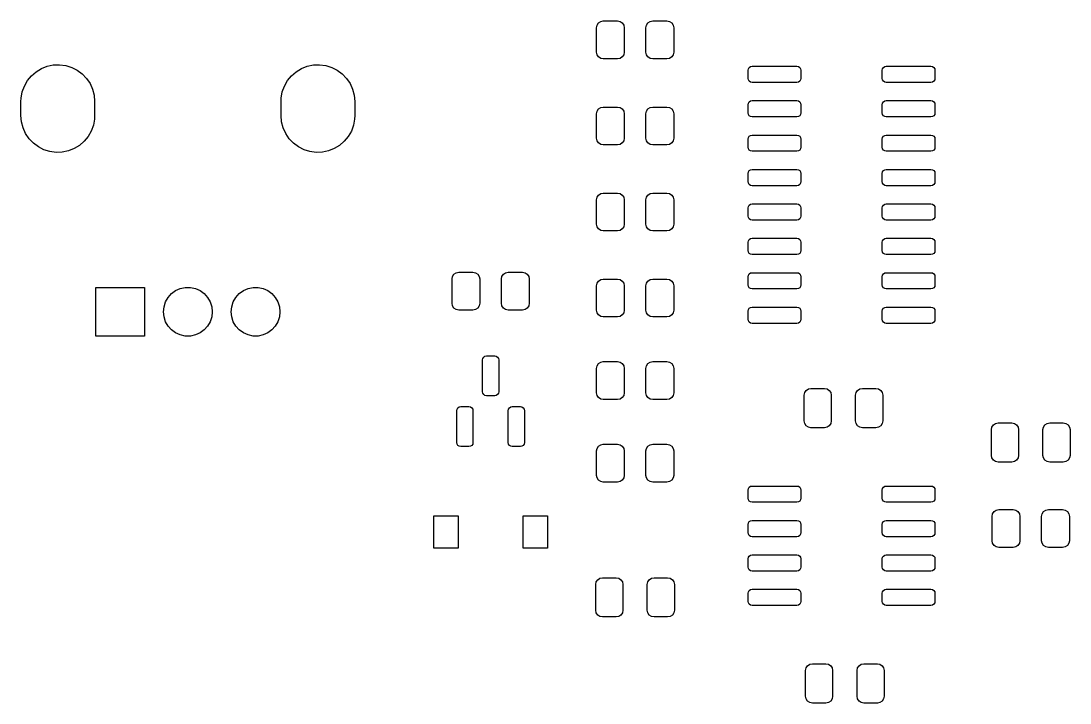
# Model space of a CAD drawing. Extents: x 65 to 231, y -146 to -43.
# Drawn here: x 109.29 to 148.01, y -71.08 to -45.91 of the extents above; entities that cross this region are included whole.
import ezdxf

# ---------------------------------------------------------------- set-up
doc = ezdxf.new("R2010")
doc.units = 0
doc.layers.add('BLACK', color=7, linetype='CONTINUOUS')

msp = doc.modelspace()

# ---------------------------------------------------------------- linework, layer by layer
at = {"layer": 'BLACK', "linetype": 'CONTINUOUS'}
for p, q in [((130.532, -46.159), (130.551, -46.0633)), ((130.551, -46.0633), (130.605, -45.9822)), ((130.605, -45.9822), (130.686, -45.928)), ((130.686, -45.928), (130.782, -45.909)), ((130.782, -45.909), (131.307, -45.909)), ((131.307, -45.909), (131.403, -45.928)), ((131.403, -45.928), (131.484, -45.9822)), ((131.484, -45.9822), (131.538, -46.0633)), ((131.538, -46.0633), (131.557, -46.159)), ((132.357, -46.159), (132.376, -46.0633)), ((132.376, -46.0633), (132.43, -45.9822)), ((132.43, -45.9822), (132.511, -45.928)), ((132.511, -45.928), (132.607, -45.909)), ((132.607, -45.909), (133.132, -45.909)), ((133.132, -45.909), (133.228, -45.928)), ((133.228, -45.928), (133.309, -45.9822)), ((133.309, -45.9822), (133.363, -46.0633)), ((133.363, -46.0633), (133.382, -46.159)), ((130.532, -47.059), (130.532, -46.159)), ((131.557, -46.159), (131.557, -47.059)), ((132.357, -47.059), (132.357, -46.159)), ((133.382, -46.159), (133.382, -47.059)), ((130.551, -47.1547), (130.532, -47.059)), ((130.605, -47.2358), (130.551, -47.1547)), ((130.686, -47.29), (130.605, -47.2358)), ((131.484, -47.2358), (131.403, -47.29)), ((131.538, -47.1547), (131.484, -47.2358)), ((131.557, -47.059), (131.538, -47.1547)), ((132.376, -47.1547), (132.357, -47.059)), ((132.43, -47.2358), (132.376, -47.1547)), ((132.511, -47.29), (132.43, -47.2358)), ((133.309, -47.2358), (133.228, -47.29)), ((133.363, -47.1547), (133.309, -47.2358)), ((133.382, -47.059), (133.363, -47.1547)), ((110.042, -47.6638), (110.256, -47.5794)), ((110.256, -47.5794), (110.481, -47.5321)), ((110.481, -47.5321), (110.711, -47.5235)), ((110.711, -47.5235), (110.939, -47.5537)), ((110.939, -47.5537), (111.159, -47.6219)), ((111.159, -47.6219), (111.364, -47.7261)), ((119.642, -47.6638), (119.856, -47.5794)), ((119.856, -47.5794), (120.081, -47.5321)), ((120.081, -47.5321), (120.311, -47.5235)), ((120.311, -47.5235), (120.539, -47.5537)), ((120.539, -47.5537), (120.759, -47.6219)), ((120.759, -47.6219), (120.964, -47.7261)), ((130.782, -47.309), (130.686, -47.29)), ((131.307, -47.309), (130.782, -47.309)), ((131.403, -47.29), (131.307, -47.309)), ((132.607, -47.309), (132.511, -47.29)), ((133.132, -47.309), (132.607, -47.309)), ((133.228, -47.29), (133.132, -47.309)), ((136.138, -47.6716), (136.171, -47.6229)), ((136.171, -47.6229), (136.22, -47.5904)), ((136.22, -47.5904), (136.277, -47.579)), ((136.277, -47.579), (137.927, -47.579)), ((137.927, -47.579), (137.984, -47.5904)), ((137.984, -47.5904), (138.033, -47.6229)), ((138.033, -47.6229), (138.066, -47.6716)), ((141.088, -47.6716), (141.121, -47.6229)), ((141.121, -47.6229), (141.17, -47.5904)), ((141.17, -47.5904), (141.227, -47.579)), ((141.227, -47.579), (142.877, -47.579)), ((142.877, -47.579), (142.934, -47.5904)), ((142.934, -47.5904), (142.983, -47.6229)), ((142.983, -47.6229), (143.016, -47.6716)), ((109.526, -48.1117), (109.672, -47.9339)), ((109.672, -47.9339), (109.846, -47.7831)), ((109.846, -47.7831), (110.042, -47.6638)), ((111.364, -47.7261), (111.548, -47.8634)), ((111.548, -47.8634), (111.707, -48.0298)), ((119.126, -48.1117), (119.272, -47.9339)), ((119.272, -47.9339), (119.446, -47.7831)), ((119.446, -47.7831), (119.642, -47.6638)), ((120.964, -47.7261), (121.148, -47.8634)), ((121.148, -47.8634), (121.307, -48.0298)), ((136.127, -47.729), (136.138, -47.6716)), ((136.127, -48.029), (136.127, -47.729)), ((138.066, -47.6716), (138.077, -47.729)), ((138.077, -47.729), (138.077, -48.029)), ((141.077, -47.729), (141.088, -47.6716)), ((141.077, -48.029), (141.077, -47.729)), ((143.016, -47.6716), (143.027, -47.729)), ((143.027, -47.729), (143.027, -48.029)), ((109.334, -48.5277), (109.412, -48.3115)), ((109.412, -48.3115), (109.526, -48.1117)), ((111.707, -48.0298), (111.835, -48.2206)), ((111.835, -48.2206), (111.93, -48.4303)), ((118.934, -48.5277), (119.012, -48.3115)), ((119.012, -48.3115), (119.126, -48.1117)), ((121.307, -48.0298), (121.435, -48.2206)), ((121.435, -48.2206), (121.53, -48.4303)), ((136.138, -48.0864), (136.127, -48.029)), ((136.171, -48.1351), (136.138, -48.0864)), ((136.22, -48.1676), (136.171, -48.1351)), ((136.277, -48.179), (136.22, -48.1676)), ((137.927, -48.179), (136.277, -48.179)), ((137.984, -48.1676), (137.927, -48.179)), ((138.033, -48.1351), (137.984, -48.1676)), ((138.066, -48.0864), (138.033, -48.1351)), ((138.077, -48.029), (138.066, -48.0864)), ((141.088, -48.0864), (141.077, -48.029)), ((141.121, -48.1351), (141.088, -48.0864)), ((141.17, -48.1676), (141.121, -48.1351)), ((141.227, -48.179), (141.17, -48.1676)), ((142.877, -48.179), (141.227, -48.179)), ((142.934, -48.1676), (142.877, -48.179)), ((142.983, -48.1351), (142.934, -48.1676)), ((143.016, -48.0864), (142.983, -48.1351)), ((143.027, -48.029), (143.016, -48.0864)), ((109.287, -48.882), (109.293, -48.754)), ((109.293, -48.754), (109.334, -48.5277)), ((111.93, -48.4303), (111.988, -48.6529)), ((111.988, -48.6529), (112.007, -48.882)), ((118.887, -48.882), (118.893, -48.754)), ((118.893, -48.754), (118.934, -48.5277)), ((121.53, -48.4303), (121.588, -48.6529)), ((121.588, -48.6529), (121.607, -48.882)), ((109.287, -49.402), (109.287, -48.882)), ((112.007, -48.882), (112.007, -49.402)), ((118.887, -49.402), (118.887, -48.882)), ((121.607, -48.882), (121.607, -49.402)), ((130.551, -49.2383), (130.605, -49.1572)), ((130.605, -49.1572), (130.686, -49.103)), ((130.686, -49.103), (130.782, -49.084)), ((130.782, -49.084), (131.307, -49.084)), ((131.307, -49.084), (131.403, -49.103)), ((131.403, -49.103), (131.484, -49.1572)), ((131.484, -49.1572), (131.538, -49.2383)), ((132.376, -49.2383), (132.43, -49.1572)), ((132.43, -49.1572), (132.511, -49.103)), ((132.511, -49.103), (132.607, -49.084)), ((132.607, -49.084), (133.132, -49.084)), ((133.132, -49.084), (133.228, -49.103)), ((133.228, -49.103), (133.309, -49.1572)), ((133.309, -49.1572), (133.363, -49.2383)), ((136.127, -48.999), (136.138, -48.9416)), ((136.127, -49.299), (136.127, -48.999)), ((136.138, -48.9416), (136.171, -48.8929)), ((136.171, -48.8929), (136.22, -48.8604)), ((136.22, -48.8604), (136.277, -48.849)), ((136.277, -48.849), (137.927, -48.849)), ((137.927, -48.849), (137.984, -48.8604)), ((137.984, -48.8604), (138.033, -48.8929)), ((138.033, -48.8929), (138.066, -48.9416)), ((138.066, -48.9416), (138.077, -48.999)), ((138.077, -48.999), (138.077, -49.299)), ((141.077, -48.999), (141.088, -48.9416)), ((141.077, -49.299), (141.077, -48.999)), ((141.088, -48.9416), (141.121, -48.8929)), ((141.121, -48.8929), (141.17, -48.8604)), ((141.17, -48.8604), (141.227, -48.849)), ((141.227, -48.849), (142.877, -48.849)), ((142.877, -48.849), (142.934, -48.8604)), ((142.934, -48.8604), (142.983, -48.8929)), ((142.983, -48.8929), (143.016, -48.9416)), ((143.016, -48.9416), (143.027, -48.999)), ((143.027, -48.999), (143.027, -49.299)), ((109.306, -49.6311), (109.287, -49.402)), ((112.001, -49.53), (111.96, -49.7563)), ((112.007, -49.402), (112.001, -49.53)), ((118.906, -49.6311), (118.887, -49.402)), ((121.601, -49.53), (121.56, -49.7563)), ((121.607, -49.402), (121.601, -49.53)), ((130.532, -49.334), (130.551, -49.2383)), ((130.532, -50.234), (130.532, -49.334)), ((131.538, -49.2383), (131.557, -49.334)), ((131.557, -49.334), (131.557, -50.234)), ((132.357, -49.334), (132.376, -49.2383)), ((132.357, -50.234), (132.357, -49.334)), ((133.363, -49.2383), (133.382, -49.334)), ((133.382, -49.334), (133.382, -50.234)), ((136.138, -49.3564), (136.127, -49.299)), ((136.171, -49.4051), (136.138, -49.3564)), ((136.22, -49.4376), (136.171, -49.4051)), ((136.277, -49.449), (136.22, -49.4376)), ((137.927, -49.449), (136.277, -49.449)), ((137.984, -49.4376), (137.927, -49.449)), ((138.033, -49.4051), (137.984, -49.4376)), ((138.066, -49.3564), (138.033, -49.4051)), ((138.077, -49.299), (138.066, -49.3564)), ((141.088, -49.3564), (141.077, -49.299)), ((141.121, -49.4051), (141.088, -49.3564)), ((141.17, -49.4376), (141.121, -49.4051)), ((141.227, -49.449), (141.17, -49.4376)), ((142.877, -49.449), (141.227, -49.449)), ((142.934, -49.4376), (142.877, -49.449)), ((142.983, -49.4051), (142.934, -49.4376)), ((143.016, -49.3564), (142.983, -49.4051)), ((143.027, -49.299), (143.016, -49.3564)), ((109.364, -49.8537), (109.306, -49.6311)), ((109.459, -50.0634), (109.364, -49.8537)), ((111.96, -49.7563), (111.882, -49.9725)), ((118.964, -49.8537), (118.906, -49.6311)), ((119.059, -50.0634), (118.964, -49.8537)), ((121.56, -49.7563), (121.482, -49.9725)), ((109.587, -50.2542), (109.459, -50.0634)), ((109.746, -50.4206), (109.587, -50.2542)), ((111.768, -50.1723), (111.622, -50.3501)), ((111.882, -49.9725), (111.768, -50.1723)), ((119.187, -50.2542), (119.059, -50.0634)), ((119.346, -50.4206), (119.187, -50.2542)), ((121.368, -50.1723), (121.222, -50.3501)), ((121.482, -49.9725), (121.368, -50.1723)), ((130.551, -50.3297), (130.532, -50.234)), ((130.605, -50.4108), (130.551, -50.3297)), ((131.538, -50.3297), (131.484, -50.4108)), ((131.557, -50.234), (131.538, -50.3297)), ((132.376, -50.3297), (132.357, -50.234)), ((132.43, -50.4108), (132.376, -50.3297)), ((133.363, -50.3297), (133.309, -50.4108)), ((133.382, -50.234), (133.363, -50.3297)), ((136.127, -50.269), (136.138, -50.2116)), ((136.127, -50.569), (136.127, -50.269)), ((136.138, -50.2116), (136.171, -50.1629)), ((136.171, -50.1629), (136.22, -50.1304)), ((136.22, -50.1304), (136.277, -50.119)), ((136.277, -50.119), (137.927, -50.119)), ((137.927, -50.119), (137.984, -50.1304)), ((137.984, -50.1304), (138.033, -50.1629)), ((138.033, -50.1629), (138.066, -50.2116)), ((138.066, -50.2116), (138.077, -50.269)), ((138.077, -50.269), (138.077, -50.569)), ((141.077, -50.269), (141.088, -50.2116)), ((141.077, -50.569), (141.077, -50.269)), ((141.088, -50.2116), (141.121, -50.1629)), ((141.121, -50.1629), (141.17, -50.1304)), ((141.17, -50.1304), (141.227, -50.119)), ((141.227, -50.119), (142.877, -50.119)), ((142.877, -50.119), (142.934, -50.1304)), ((142.934, -50.1304), (142.983, -50.1629)), ((142.983, -50.1629), (143.016, -50.2116)), ((143.016, -50.2116), (143.027, -50.269)), ((143.027, -50.269), (143.027, -50.569)), ((109.93, -50.5579), (109.746, -50.4206)), ((110.135, -50.6621), (109.93, -50.5579)), ((110.355, -50.7303), (110.135, -50.6621)), ((111.038, -50.7046), (110.813, -50.7519)), ((111.252, -50.6202), (111.038, -50.7046)), ((111.448, -50.5009), (111.252, -50.6202)), ((111.622, -50.3501), (111.448, -50.5009)), ((119.53, -50.5579), (119.346, -50.4206)), ((119.735, -50.6621), (119.53, -50.5579)), ((119.955, -50.7303), (119.735, -50.6621)), ((120.638, -50.7046), (120.413, -50.7519)), ((120.852, -50.6202), (120.638, -50.7046)), ((121.048, -50.5009), (120.852, -50.6202)), ((121.222, -50.3501), (121.048, -50.5009)), ((130.686, -50.465), (130.605, -50.4108)), ((130.782, -50.484), (130.686, -50.465)), ((131.307, -50.484), (130.782, -50.484)), ((131.403, -50.465), (131.307, -50.484)), ((131.484, -50.4108), (131.403, -50.465)), ((132.511, -50.465), (132.43, -50.4108)), ((132.607, -50.484), (132.511, -50.465)), ((133.132, -50.484), (132.607, -50.484)), ((133.228, -50.465), (133.132, -50.484)), ((133.309, -50.4108), (133.228, -50.465)), ((136.138, -50.6264), (136.127, -50.569)), ((136.171, -50.6751), (136.138, -50.6264)), ((136.22, -50.7076), (136.171, -50.6751)), ((136.277, -50.719), (136.22, -50.7076)), ((137.927, -50.719), (136.277, -50.719)), ((137.984, -50.7076), (137.927, -50.719)), ((138.033, -50.6751), (137.984, -50.7076)), ((138.066, -50.6264), (138.033, -50.6751)), ((138.077, -50.569), (138.066, -50.6264)), ((141.088, -50.6264), (141.077, -50.569)), ((141.121, -50.6751), (141.088, -50.6264)), ((141.17, -50.7076), (141.121, -50.6751)), ((141.227, -50.719), (141.17, -50.7076)), ((142.877, -50.719), (141.227, -50.719)), ((142.934, -50.7076), (142.877, -50.719)), ((142.983, -50.6751), (142.934, -50.7076)), ((143.016, -50.6264), (142.983, -50.6751)), ((143.027, -50.569), (143.016, -50.6264)), ((110.583, -50.7605), (110.355, -50.7303)), ((110.813, -50.7519), (110.583, -50.7605)), ((120.183, -50.7605), (119.955, -50.7303)), ((120.413, -50.7519), (120.183, -50.7605)), ((136.127, -51.539), (136.138, -51.4816)), ((136.138, -51.4816), (136.171, -51.4329)), ((136.171, -51.4329), (136.22, -51.4004)), ((136.22, -51.4004), (136.277, -51.389)), ((136.277, -51.389), (137.927, -51.389)), ((137.927, -51.389), (137.984, -51.4004)), ((137.984, -51.4004), (138.033, -51.4329)), ((138.033, -51.4329), (138.066, -51.4816)), ((138.066, -51.4816), (138.077, -51.539)), ((141.077, -51.539), (141.088, -51.4816)), ((141.088, -51.4816), (141.121, -51.4329)), ((141.121, -51.4329), (141.17, -51.4004)), ((141.17, -51.4004), (141.227, -51.389)), ((141.227, -51.389), (142.877, -51.389)), ((142.877, -51.389), (142.934, -51.4004)), ((142.934, -51.4004), (142.983, -51.4329)), ((142.983, -51.4329), (143.016, -51.4816)), ((143.016, -51.4816), (143.027, -51.539)), ((136.127, -51.839), (136.127, -51.539)), ((136.138, -51.8964), (136.127, -51.839)), ((138.077, -51.839), (138.066, -51.8964)), ((138.077, -51.539), (138.077, -51.839)), ((141.077, -51.839), (141.077, -51.539)), ((141.088, -51.8964), (141.077, -51.839)), ((143.027, -51.839), (143.016, -51.8964)), ((143.027, -51.539), (143.027, -51.839)), ((130.605, -52.3322), (130.686, -52.278)), ((130.686, -52.278), (130.782, -52.259)), ((130.782, -52.259), (131.307, -52.259)), ((131.307, -52.259), (131.403, -52.278)), ((131.403, -52.278), (131.484, -52.3322)), ((132.43, -52.3322), (132.511, -52.278)), ((132.511, -52.278), (132.607, -52.259)), ((132.607, -52.259), (133.132, -52.259)), ((133.132, -52.259), (133.228, -52.278)), ((133.228, -52.278), (133.309, -52.3322)), ((136.171, -51.9451), (136.138, -51.8964)), ((136.22, -51.9776), (136.171, -51.9451)), ((136.277, -51.989), (136.22, -51.9776)), ((137.927, -51.989), (136.277, -51.989)), ((137.984, -51.9776), (137.927, -51.989)), ((138.033, -51.9451), (137.984, -51.9776)), ((138.066, -51.8964), (138.033, -51.9451)), ((141.121, -51.9451), (141.088, -51.8964)), ((141.17, -51.9776), (141.121, -51.9451)), ((141.227, -51.989), (141.17, -51.9776)), ((142.877, -51.989), (141.227, -51.989)), ((142.934, -51.9776), (142.877, -51.989)), ((142.983, -51.9451), (142.934, -51.9776)), ((143.016, -51.8964), (142.983, -51.9451)), ((130.532, -52.509), (130.551, -52.4133)), ((130.532, -53.409), (130.532, -52.509)), ((130.551, -52.4133), (130.605, -52.3322)), ((131.484, -52.3322), (131.538, -52.4133)), ((131.538, -52.4133), (131.557, -52.509)), ((131.557, -52.509), (131.557, -53.409)), ((132.357, -52.509), (132.376, -52.4133)), ((132.357, -53.409), (132.357, -52.509)), ((132.376, -52.4133), (132.43, -52.3322)), ((133.309, -52.3322), (133.363, -52.4133)), ((133.363, -52.4133), (133.382, -52.509)), ((133.382, -52.509), (133.382, -53.409)), ((136.22, -52.6704), (136.277, -52.659)), ((136.277, -52.659), (137.927, -52.659)), ((137.927, -52.659), (137.984, -52.6704)), ((141.17, -52.6704), (141.227, -52.659)), ((141.227, -52.659), (142.877, -52.659)), ((142.877, -52.659), (142.934, -52.6704)), ((136.127, -52.809), (136.138, -52.7516)), ((136.127, -53.109), (136.127, -52.809)), ((136.138, -52.7516), (136.171, -52.7029)), ((136.171, -52.7029), (136.22, -52.6704)), ((137.984, -52.6704), (138.033, -52.7029)), ((138.033, -52.7029), (138.066, -52.7516)), ((138.066, -52.7516), (138.077, -52.809)), ((138.077, -52.809), (138.077, -53.109)), ((141.077, -52.809), (141.088, -52.7516)), ((141.077, -53.109), (141.077, -52.809)), ((141.088, -52.7516), (141.121, -52.7029)), ((141.121, -52.7029), (141.17, -52.6704)), ((142.934, -52.6704), (142.983, -52.7029)), ((142.983, -52.7029), (143.016, -52.7516)), ((143.016, -52.7516), (143.027, -52.809)), ((143.027, -52.809), (143.027, -53.109)), ((130.551, -53.5047), (130.532, -53.409)), ((131.557, -53.409), (131.538, -53.5047)), ((132.376, -53.5047), (132.357, -53.409)), ((133.382, -53.409), (133.363, -53.5047)), ((136.138, -53.1664), (136.127, -53.109)), ((136.171, -53.2151), (136.138, -53.1664)), ((136.22, -53.2476), (136.171, -53.2151)), ((136.277, -53.259), (136.22, -53.2476)), ((137.927, -53.259), (136.277, -53.259)), ((137.984, -53.2476), (137.927, -53.259)), ((138.033, -53.2151), (137.984, -53.2476)), ((138.066, -53.1664), (138.033, -53.2151)), ((138.077, -53.109), (138.066, -53.1664)), ((141.088, -53.1664), (141.077, -53.109)), ((141.121, -53.2151), (141.088, -53.1664)), ((141.17, -53.2476), (141.121, -53.2151)), ((141.227, -53.259), (141.17, -53.2476)), ((142.877, -53.259), (141.227, -53.259)), ((142.934, -53.2476), (142.877, -53.259)), ((142.983, -53.2151), (142.934, -53.2476)), ((143.016, -53.1664), (142.983, -53.2151)), ((143.027, -53.109), (143.016, -53.1664)), ((130.605, -53.5858), (130.551, -53.5047)), ((130.686, -53.64), (130.605, -53.5858)), ((130.782, -53.659), (130.686, -53.64)), ((131.307, -53.659), (130.782, -53.659)), ((131.403, -53.64), (131.307, -53.659)), ((131.484, -53.5858), (131.403, -53.64)), ((131.538, -53.5047), (131.484, -53.5858)), ((132.43, -53.5858), (132.376, -53.5047)), ((132.511, -53.64), (132.43, -53.5858)), ((132.607, -53.659), (132.511, -53.64)), ((133.132, -53.659), (132.607, -53.659)), ((133.228, -53.64), (133.132, -53.659)), ((133.309, -53.5858), (133.228, -53.64)), ((133.363, -53.5047), (133.309, -53.5858)), ((136.127, -54.079), (136.138, -54.0216)), ((136.127, -54.379), (136.127, -54.079)), ((136.138, -54.0216), (136.171, -53.9729)), ((136.171, -53.9729), (136.22, -53.9404)), ((136.22, -53.9404), (136.277, -53.929)), ((136.277, -53.929), (137.927, -53.929)), ((137.927, -53.929), (137.984, -53.9404)), ((137.984, -53.9404), (138.033, -53.9729)), ((138.033, -53.9729), (138.066, -54.0216)), ((138.066, -54.0216), (138.077, -54.079)), ((138.077, -54.079), (138.077, -54.379)), ((141.077, -54.079), (141.088, -54.0216)), ((141.077, -54.379), (141.077, -54.079)), ((141.088, -54.0216), (141.121, -53.9729)), ((141.121, -53.9729), (141.17, -53.9404)), ((141.17, -53.9404), (141.227, -53.929)), ((141.227, -53.929), (142.877, -53.929)), ((142.877, -53.929), (142.934, -53.9404)), ((142.934, -53.9404), (142.983, -53.9729)), ((142.983, -53.9729), (143.016, -54.0216)), ((143.016, -54.0216), (143.027, -54.079)), ((143.027, -54.079), (143.027, -54.379)), ((136.138, -54.4364), (136.127, -54.379)), ((136.171, -54.4851), (136.138, -54.4364)), ((136.22, -54.5176), (136.171, -54.4851)), ((136.277, -54.529), (136.22, -54.5176)), ((137.927, -54.529), (136.277, -54.529)), ((137.984, -54.5176), (137.927, -54.529)), ((138.033, -54.4851), (137.984, -54.5176)), ((138.066, -54.4364), (138.033, -54.4851)), ((138.077, -54.379), (138.066, -54.4364)), ((141.088, -54.4364), (141.077, -54.379)), ((141.121, -54.4851), (141.088, -54.4364)), ((141.17, -54.5176), (141.121, -54.4851)), ((141.227, -54.529), (141.17, -54.5176)), ((142.877, -54.529), (141.227, -54.529)), ((142.934, -54.5176), (142.877, -54.529)), ((142.983, -54.4851), (142.934, -54.5176)), ((143.016, -54.4364), (142.983, -54.4851)), ((143.027, -54.379), (143.016, -54.4364)), ((125.198, -55.43), (125.217, -55.3343)), ((125.217, -55.3343), (125.271, -55.2532)), ((125.271, -55.2532), (125.352, -55.199)), ((125.352, -55.199), (125.448, -55.18)), ((125.448, -55.18), (125.973, -55.18)), ((125.973, -55.18), (126.069, -55.199)), ((126.069, -55.199), (126.15, -55.2532)), ((126.15, -55.2532), (126.204, -55.3343)), ((126.204, -55.3343), (126.223, -55.43)), ((127.023, -55.43), (127.042, -55.3343)), ((127.042, -55.3343), (127.096, -55.2532)), ((127.096, -55.2532), (127.177, -55.199)), ((127.177, -55.199), (127.273, -55.18)), ((127.273, -55.18), (127.798, -55.18)), ((127.798, -55.18), (127.894, -55.199)), ((127.894, -55.199), (127.975, -55.2532)), ((127.975, -55.2532), (128.029, -55.3343)), ((128.029, -55.3343), (128.048, -55.43)), ((136.127, -55.349), (136.138, -55.2916)), ((136.127, -55.649), (136.127, -55.349)), ((136.138, -55.2916), (136.171, -55.2429)), ((136.171, -55.2429), (136.22, -55.2104)), ((136.22, -55.2104), (136.277, -55.199)), ((136.277, -55.199), (137.927, -55.199)), ((137.927, -55.199), (137.984, -55.2104)), ((137.984, -55.2104), (138.033, -55.2429)), ((138.033, -55.2429), (138.066, -55.2916)), ((138.066, -55.2916), (138.077, -55.349)), ((138.077, -55.349), (138.077, -55.649)), ((141.077, -55.349), (141.088, -55.2916)), ((141.077, -55.649), (141.077, -55.349)), ((141.088, -55.2916), (141.121, -55.2429)), ((141.121, -55.2429), (141.17, -55.2104)), ((141.17, -55.2104), (141.227, -55.199)), ((141.227, -55.199), (142.877, -55.199)), ((142.877, -55.199), (142.934, -55.2104)), ((142.934, -55.2104), (142.983, -55.2429)), ((142.983, -55.2429), (143.016, -55.2916)), ((143.016, -55.2916), (143.027, -55.349)), ((143.027, -55.349), (143.027, -55.649)), ((112.047, -57.542), (112.047, -55.742)), ((112.047, -55.742), (113.847, -55.742)), ((113.847, -55.742), (113.847, -57.542)), ((115.169, -55.786), (115.353, -55.7469)), ((115.353, -55.7469), (115.541, -55.7469)), ((115.541, -55.7469), (115.725, -55.786)), ((117.669, -55.786), (117.853, -55.7469)), ((117.853, -55.7469), (118.041, -55.7469)), ((118.041, -55.7469), (118.225, -55.786)), ((125.198, -56.33), (125.198, -55.43)), ((126.223, -55.43), (126.223, -56.33)), ((127.023, -56.33), (127.023, -55.43)), ((128.048, -55.43), (128.048, -56.33)), ((130.532, -55.684), (130.551, -55.5883)), ((130.532, -56.584), (130.532, -55.684)), ((130.551, -55.5883), (130.605, -55.5072)), ((130.605, -55.5072), (130.686, -55.453)), ((130.686, -55.453), (130.782, -55.434)), ((130.782, -55.434), (131.307, -55.434)), ((131.307, -55.434), (131.403, -55.453)), ((131.403, -55.453), (131.484, -55.5072)), ((131.484, -55.5072), (131.538, -55.5883)), ((131.538, -55.5883), (131.557, -55.684)), ((131.557, -55.684), (131.557, -56.584)), ((132.357, -55.684), (132.376, -55.5883)), ((132.357, -56.584), (132.357, -55.684)), ((132.376, -55.5883), (132.43, -55.5072)), ((132.43, -55.5072), (132.511, -55.453)), ((132.511, -55.453), (132.607, -55.434)), ((132.607, -55.434), (133.132, -55.434)), ((133.132, -55.434), (133.228, -55.453)), ((133.228, -55.453), (133.309, -55.5072)), ((133.309, -55.5072), (133.363, -55.5883)), ((133.363, -55.5883), (133.382, -55.684)), ((133.382, -55.684), (133.382, -56.584)), ((136.138, -55.7064), (136.127, -55.649)), ((136.171, -55.7551), (136.138, -55.7064)), ((136.22, -55.7876), (136.171, -55.7551)), ((138.033, -55.7551), (137.984, -55.7876)), ((138.066, -55.7064), (138.033, -55.7551)), ((138.077, -55.649), (138.066, -55.7064)), ((141.088, -55.7064), (141.077, -55.649)), ((141.121, -55.7551), (141.088, -55.7064)), ((141.17, -55.7876), (141.121, -55.7551)), ((142.983, -55.7551), (142.934, -55.7876)), ((143.016, -55.7064), (142.983, -55.7551)), ((143.027, -55.649), (143.016, -55.7064)), ((114.625, -56.2759), (114.719, -56.113)), ((114.719, -56.113), (114.845, -55.9732)), ((114.845, -55.9732), (114.997, -55.8626)), ((114.997, -55.8626), (115.169, -55.786)), ((115.725, -55.786), (115.897, -55.8626)), ((115.897, -55.8626), (116.049, -55.9732)), ((116.049, -55.9732), (116.175, -56.113)), ((116.175, -56.113), (116.269, -56.2759)), ((117.125, -56.2759), (117.219, -56.113)), ((117.219, -56.113), (117.345, -55.9732)), ((117.345, -55.9732), (117.497, -55.8626)), ((117.497, -55.8626), (117.669, -55.786)), ((118.225, -55.786), (118.397, -55.8626)), ((118.397, -55.8626), (118.549, -55.9732)), ((118.549, -55.9732), (118.675, -56.113)), ((118.675, -56.113), (118.769, -56.2759)), ((136.277, -55.799), (136.22, -55.7876)), ((137.927, -55.799), (136.277, -55.799)), ((137.984, -55.7876), (137.927, -55.799)), ((141.227, -55.799), (141.17, -55.7876)), ((142.877, -55.799), (141.227, -55.799)), ((142.934, -55.7876), (142.877, -55.799)), ((114.547, -56.642), (114.567, -56.4549)), ((114.567, -56.4549), (114.625, -56.2759)), ((116.269, -56.2759), (116.327, -56.4549)), ((116.327, -56.4549), (116.347, -56.642)), ((117.047, -56.642), (117.067, -56.4549)), ((117.067, -56.4549), (117.125, -56.2759)), ((118.769, -56.2759), (118.827, -56.4549)), ((118.827, -56.4549), (118.847, -56.642)), ((125.217, -56.4257), (125.198, -56.33)), ((125.271, -56.5068), (125.217, -56.4257)), ((125.352, -56.561), (125.271, -56.5068)), ((126.15, -56.5068), (126.069, -56.561)), ((126.204, -56.4257), (126.15, -56.5068)), ((126.223, -56.33), (126.204, -56.4257)), ((127.042, -56.4257), (127.023, -56.33)), ((127.096, -56.5068), (127.042, -56.4257)), ((127.177, -56.561), (127.096, -56.5068)), ((127.975, -56.5068), (127.894, -56.561)), ((128.029, -56.4257), (127.975, -56.5068)), ((128.048, -56.33), (128.029, -56.4257)), ((136.138, -56.5616), (136.171, -56.5129)), ((136.171, -56.5129), (136.22, -56.4804)), ((136.22, -56.4804), (136.277, -56.469)), ((136.277, -56.469), (137.927, -56.469)), ((137.927, -56.469), (137.984, -56.4804)), ((137.984, -56.4804), (138.033, -56.5129)), ((138.033, -56.5129), (138.066, -56.5616)), ((141.088, -56.5616), (141.121, -56.5129)), ((141.121, -56.5129), (141.17, -56.4804)), ((141.17, -56.4804), (141.227, -56.469)), ((141.227, -56.469), (142.877, -56.469)), ((142.877, -56.469), (142.934, -56.4804)), ((142.934, -56.4804), (142.983, -56.5129)), ((142.983, -56.5129), (143.016, -56.5616)), ((114.567, -56.8291), (114.547, -56.642)), ((114.625, -57.0081), (114.567, -56.8291)), ((116.327, -56.8291), (116.269, -57.0081)), ((116.347, -56.642), (116.327, -56.8291)), ((117.067, -56.8291), (117.047, -56.642)), ((117.125, -57.0081), (117.067, -56.8291)), ((118.827, -56.8291), (118.769, -57.0081)), ((118.847, -56.642), (118.827, -56.8291)), ((125.448, -56.58), (125.352, -56.561)), ((125.973, -56.58), (125.448, -56.58)), ((126.069, -56.561), (125.973, -56.58)), ((127.273, -56.58), (127.177, -56.561)), ((127.798, -56.58), (127.273, -56.58)), ((127.894, -56.561), (127.798, -56.58)), ((130.551, -56.6797), (130.532, -56.584)), ((130.605, -56.7608), (130.551, -56.6797)), ((130.686, -56.815), (130.605, -56.7608)), ((130.782, -56.834), (130.686, -56.815)), ((131.307, -56.834), (130.782, -56.834)), ((131.403, -56.815), (131.307, -56.834)), ((131.484, -56.7608), (131.403, -56.815)), ((131.538, -56.6797), (131.484, -56.7608)), ((131.557, -56.584), (131.538, -56.6797)), ((132.376, -56.6797), (132.357, -56.584)), ((132.43, -56.7608), (132.376, -56.6797)), ((132.511, -56.815), (132.43, -56.7608)), ((132.607, -56.834), (132.511, -56.815)), ((133.132, -56.834), (132.607, -56.834)), ((133.228, -56.815), (133.132, -56.834)), ((133.309, -56.7608), (133.228, -56.815)), ((133.363, -56.6797), (133.309, -56.7608)), ((133.382, -56.584), (133.363, -56.6797)), ((136.127, -56.619), (136.138, -56.5616)), ((136.127, -56.919), (136.127, -56.619)), ((136.138, -56.9764), (136.127, -56.919)), ((138.066, -56.5616), (138.077, -56.619)), ((138.077, -56.919), (138.066, -56.9764)), ((138.077, -56.619), (138.077, -56.919)), ((141.077, -56.619), (141.088, -56.5616)), ((141.077, -56.919), (141.077, -56.619)), ((141.088, -56.9764), (141.077, -56.919)), ((143.016, -56.5616), (143.027, -56.619)), ((143.027, -56.919), (143.016, -56.9764)), ((143.027, -56.619), (143.027, -56.919)), ((114.719, -57.171), (114.625, -57.0081)), ((114.845, -57.3108), (114.719, -57.171)), ((114.997, -57.4214), (114.845, -57.3108)), ((116.049, -57.3108), (115.897, -57.4214)), ((116.175, -57.171), (116.049, -57.3108)), ((116.269, -57.0081), (116.175, -57.171)), ((117.219, -57.171), (117.125, -57.0081)), ((117.345, -57.3108), (117.219, -57.171)), ((117.497, -57.4214), (117.345, -57.3108)), ((118.549, -57.3108), (118.397, -57.4214)), ((118.675, -57.171), (118.549, -57.3108)), ((118.769, -57.0081), (118.675, -57.171)), ((136.171, -57.0251), (136.138, -56.9764)), ((136.22, -57.0576), (136.171, -57.0251)), ((136.277, -57.069), (136.22, -57.0576)), ((137.927, -57.069), (136.277, -57.069)), ((137.984, -57.0576), (137.927, -57.069)), ((138.033, -57.0251), (137.984, -57.0576)), ((138.066, -56.9764), (138.033, -57.0251)), ((141.121, -57.0251), (141.088, -56.9764)), ((141.17, -57.0576), (141.121, -57.0251)), ((141.227, -57.069), (141.17, -57.0576)), ((142.877, -57.069), (141.227, -57.069)), ((142.934, -57.0576), (142.877, -57.069)), ((142.983, -57.0251), (142.934, -57.0576)), ((143.016, -56.9764), (142.983, -57.0251)), ((113.847, -57.542), (112.047, -57.542)), ((115.169, -57.498), (114.997, -57.4214)), ((115.353, -57.5371), (115.169, -57.498)), ((115.541, -57.5371), (115.353, -57.5371)), ((115.725, -57.498), (115.541, -57.5371)), ((115.897, -57.4214), (115.725, -57.498)), ((117.669, -57.498), (117.497, -57.4214)), ((117.853, -57.5371), (117.669, -57.498)), ((118.041, -57.5371), (117.853, -57.5371)), ((118.225, -57.498), (118.041, -57.5371)), ((118.397, -57.4214), (118.225, -57.498)), ((126.323, -58.419), (126.334, -58.3616)), ((126.323, -59.594), (126.323, -58.419)), ((126.334, -58.3616), (126.367, -58.3129)), ((126.367, -58.3129), (126.416, -58.2804)), ((126.416, -58.2804), (126.473, -58.269)), ((126.473, -58.269), (126.773, -58.269)), ((126.773, -58.269), (126.83, -58.2804)), ((126.83, -58.2804), (126.879, -58.3129)), ((126.879, -58.3129), (126.912, -58.3616)), ((126.912, -58.3616), (126.923, -58.419)), ((126.923, -58.419), (126.923, -59.594)), ((130.532, -58.732), (130.551, -58.6363)), ((130.532, -59.632), (130.532, -58.732)), ((130.551, -58.6363), (130.605, -58.5552)), ((130.605, -58.5552), (130.686, -58.501)), ((130.686, -58.501), (130.782, -58.482)), ((130.782, -58.482), (131.307, -58.482)), ((131.307, -58.482), (131.403, -58.501)), ((131.403, -58.501), (131.484, -58.5552)), ((131.484, -58.5552), (131.538, -58.6363)), ((131.538, -58.6363), (131.557, -58.732)), ((131.557, -58.732), (131.557, -59.632)), ((132.357, -58.732), (132.376, -58.6363)), ((132.357, -59.632), (132.357, -58.732)), ((132.376, -58.6363), (132.43, -58.5552)), ((132.43, -58.5552), (132.511, -58.501)), ((132.511, -58.501), (132.607, -58.482)), ((132.607, -58.482), (133.132, -58.482)), ((133.132, -58.482), (133.228, -58.501)), ((133.228, -58.501), (133.309, -58.5552)), ((133.309, -58.5552), (133.363, -58.6363)), ((133.363, -58.6363), (133.382, -58.732)), ((133.382, -58.732), (133.382, -59.632)), ((126.334, -59.6514), (126.323, -59.594)), ((126.923, -59.594), (126.912, -59.6514)), ((130.551, -59.7277), (130.532, -59.632)), ((131.557, -59.632), (131.538, -59.7277)), ((132.376, -59.7277), (132.357, -59.632)), ((133.382, -59.632), (133.363, -59.7277)), ((138.199, -59.723), (138.218, -59.6273)), ((138.218, -59.6273), (138.272, -59.5462)), ((138.272, -59.5462), (138.354, -59.492)), ((138.354, -59.492), (138.449, -59.473)), ((138.449, -59.473), (138.949, -59.473)), ((138.949, -59.473), (139.045, -59.492)), ((139.045, -59.492), (139.126, -59.5462)), ((139.126, -59.5462), (139.18, -59.6273)), ((139.18, -59.6273), (139.199, -59.723)), ((140.099, -59.723), (140.118, -59.6273)), ((140.118, -59.6273), (140.172, -59.5462)), ((140.172, -59.5462), (140.254, -59.492)), ((140.254, -59.492), (140.349, -59.473)), ((140.349, -59.473), (140.849, -59.473)), ((140.849, -59.473), (140.945, -59.492)), ((140.945, -59.492), (141.026, -59.5462)), ((141.026, -59.5462), (141.08, -59.6273)), ((141.08, -59.6273), (141.099, -59.723)), ((126.367, -59.7001), (126.334, -59.6514)), ((126.416, -59.7326), (126.367, -59.7001)), ((126.473, -59.744), (126.416, -59.7326)), ((126.773, -59.744), (126.473, -59.744)), ((126.83, -59.7326), (126.773, -59.744)), ((126.879, -59.7001), (126.83, -59.7326)), ((126.912, -59.6514), (126.879, -59.7001)), ((130.605, -59.8088), (130.551, -59.7277)), ((130.686, -59.863), (130.605, -59.8088)), ((130.782, -59.882), (130.686, -59.863)), ((131.307, -59.882), (130.782, -59.882)), ((131.403, -59.863), (131.307, -59.882)), ((131.484, -59.8088), (131.403, -59.863)), ((131.538, -59.7277), (131.484, -59.8088)), ((132.43, -59.8088), (132.376, -59.7277)), ((132.511, -59.863), (132.43, -59.8088)), ((132.607, -59.882), (132.511, -59.863)), ((133.132, -59.882), (132.607, -59.882)), ((133.228, -59.863), (133.132, -59.882)), ((133.309, -59.8088), (133.228, -59.863)), ((133.363, -59.7277), (133.309, -59.8088)), ((138.199, -60.673), (138.199, -59.723)), ((139.199, -59.723), (139.199, -60.673)), ((140.099, -60.673), (140.099, -59.723)), ((141.099, -59.723), (141.099, -60.673)), ((125.373, -60.294), (125.384, -60.2366)), ((125.373, -61.469), (125.373, -60.294)), ((125.384, -60.2366), (125.417, -60.1879)), ((125.417, -60.1879), (125.466, -60.1554)), ((125.466, -60.1554), (125.523, -60.144)), ((125.523, -60.144), (125.823, -60.144)), ((125.823, -60.144), (125.88, -60.1554)), ((125.88, -60.1554), (125.929, -60.1879)), ((125.929, -60.1879), (125.962, -60.2366)), ((125.962, -60.2366), (125.973, -60.294)), ((125.973, -60.294), (125.973, -61.469)), ((127.273, -60.294), (127.284, -60.2366)), ((127.273, -61.469), (127.273, -60.294)), ((127.284, -60.2366), (127.317, -60.1879)), ((127.317, -60.1879), (127.366, -60.1554)), ((127.366, -60.1554), (127.423, -60.144)), ((127.423, -60.144), (127.723, -60.144)), ((127.723, -60.144), (127.78, -60.1554)), ((127.78, -60.1554), (127.829, -60.1879)), ((127.829, -60.1879), (127.862, -60.2366)), ((127.862, -60.2366), (127.873, -60.294)), ((127.873, -60.294), (127.873, -61.469)), ((138.218, -60.7687), (138.199, -60.673)), ((138.272, -60.8498), (138.218, -60.7687)), ((139.18, -60.7687), (139.126, -60.8498)), ((139.199, -60.673), (139.18, -60.7687)), ((140.118, -60.7687), (140.099, -60.673)), ((140.172, -60.8498), (140.118, -60.7687)), ((141.08, -60.7687), (141.026, -60.8498)), ((141.099, -60.673), (141.08, -60.7687)), ((145.185, -60.8162), (145.266, -60.762)), ((145.266, -60.762), (145.362, -60.743)), ((145.362, -60.743), (145.862, -60.743)), ((145.862, -60.743), (145.958, -60.762)), ((145.958, -60.762), (146.039, -60.8162)), ((147.085, -60.8162), (147.166, -60.762)), ((147.166, -60.762), (147.262, -60.743)), ((147.262, -60.743), (147.762, -60.743)), ((147.762, -60.743), (147.858, -60.762)), ((147.858, -60.762), (147.939, -60.8162)), ((138.354, -60.904), (138.272, -60.8498)), ((138.449, -60.923), (138.354, -60.904)), ((138.949, -60.923), (138.449, -60.923)), ((139.045, -60.904), (138.949, -60.923)), ((139.126, -60.8498), (139.045, -60.904)), ((140.254, -60.904), (140.172, -60.8498)), ((140.349, -60.923), (140.254, -60.904)), ((140.849, -60.923), (140.349, -60.923)), ((140.945, -60.904), (140.849, -60.923)), ((141.026, -60.8498), (140.945, -60.904)), ((145.112, -60.993), (145.131, -60.8973)), ((145.112, -61.943), (145.112, -60.993)), ((145.131, -60.8973), (145.185, -60.8162)), ((146.039, -60.8162), (146.093, -60.8973)), ((146.093, -60.8973), (146.112, -60.993)), ((146.112, -60.993), (146.112, -61.943)), ((147.012, -60.993), (147.031, -60.8973)), ((147.012, -61.943), (147.012, -60.993)), ((147.031, -60.8973), (147.085, -60.8162)), ((147.939, -60.8162), (147.993, -60.8973)), ((147.993, -60.8973), (148.012, -60.993)), ((148.012, -60.993), (148.012, -61.943)), ((125.384, -61.5264), (125.373, -61.469)), ((125.417, -61.5751), (125.384, -61.5264)), ((125.962, -61.5264), (125.929, -61.5751)), ((125.973, -61.469), (125.962, -61.5264)), ((127.284, -61.5264), (127.273, -61.469)), ((127.317, -61.5751), (127.284, -61.5264)), ((127.862, -61.5264), (127.829, -61.5751)), ((127.873, -61.469), (127.862, -61.5264)), ((130.605, -61.6032), (130.686, -61.549)), ((130.686, -61.549), (130.782, -61.53)), ((130.782, -61.53), (131.307, -61.53)), ((131.307, -61.53), (131.403, -61.549)), ((131.403, -61.549), (131.484, -61.6032)), ((132.43, -61.6032), (132.511, -61.549)), ((132.511, -61.549), (132.607, -61.53)), ((132.607, -61.53), (133.132, -61.53)), ((133.132, -61.53), (133.228, -61.549)), ((133.228, -61.549), (133.309, -61.6032)), ((125.466, -61.6076), (125.417, -61.5751)), ((125.523, -61.619), (125.466, -61.6076)), ((125.823, -61.619), (125.523, -61.619)), ((125.88, -61.6076), (125.823, -61.619)), ((125.929, -61.5751), (125.88, -61.6076)), ((127.366, -61.6076), (127.317, -61.5751)), ((127.423, -61.619), (127.366, -61.6076)), ((127.723, -61.619), (127.423, -61.619)), ((127.78, -61.6076), (127.723, -61.619)), ((127.829, -61.5751), (127.78, -61.6076)), ((130.532, -61.78), (130.551, -61.6843)), ((130.532, -62.68), (130.532, -61.78)), ((130.551, -61.6843), (130.605, -61.6032)), ((131.484, -61.6032), (131.538, -61.6843)), ((131.538, -61.6843), (131.557, -61.78)), ((131.557, -61.78), (131.557, -62.68)), ((132.357, -61.78), (132.376, -61.6843)), ((132.357, -62.68), (132.357, -61.78)), ((132.376, -61.6843), (132.43, -61.6032)), ((133.309, -61.6032), (133.363, -61.6843)), ((133.363, -61.6843), (133.382, -61.78)), ((133.382, -61.78), (133.382, -62.68)), ((145.131, -62.0387), (145.112, -61.943)), ((146.112, -61.943), (146.093, -62.0387)), ((147.031, -62.0387), (147.012, -61.943)), ((148.012, -61.943), (147.993, -62.0387)), ((145.185, -62.1198), (145.131, -62.0387)), ((145.266, -62.174), (145.185, -62.1198)), ((145.362, -62.193), (145.266, -62.174)), ((145.862, -62.193), (145.362, -62.193)), ((145.958, -62.174), (145.862, -62.193)), ((146.039, -62.1198), (145.958, -62.174)), ((146.093, -62.0387), (146.039, -62.1198)), ((147.085, -62.1198), (147.031, -62.0387)), ((147.166, -62.174), (147.085, -62.1198)), ((147.262, -62.193), (147.166, -62.174)), ((147.762, -62.193), (147.262, -62.193)), ((147.858, -62.174), (147.762, -62.193)), ((147.939, -62.1198), (147.858, -62.174)), ((147.993, -62.0387), (147.939, -62.1198)), ((130.551, -62.7757), (130.532, -62.68)), ((131.557, -62.68), (131.538, -62.7757)), ((132.376, -62.7757), (132.357, -62.68)), ((133.382, -62.68), (133.363, -62.7757)), ((130.605, -62.8568), (130.551, -62.7757)), ((130.686, -62.911), (130.605, -62.8568)), ((130.782, -62.93), (130.686, -62.911)), ((131.307, -62.93), (130.782, -62.93)), ((131.403, -62.911), (131.307, -62.93)), ((131.484, -62.8568), (131.403, -62.911)), ((131.538, -62.7757), (131.484, -62.8568)), ((132.43, -62.8568), (132.376, -62.7757)), ((132.511, -62.911), (132.43, -62.8568)), ((132.607, -62.93), (132.511, -62.911)), ((133.132, -62.93), (132.607, -62.93)), ((133.228, -62.911), (133.132, -62.93)), ((133.309, -62.8568), (133.228, -62.911)), ((133.363, -62.7757), (133.309, -62.8568)), ((136.138, -63.1656), (136.171, -63.1169)), ((136.171, -63.1169), (136.22, -63.0844)), ((136.22, -63.0844), (136.277, -63.073)), ((136.277, -63.073), (137.927, -63.073)), ((137.927, -63.073), (137.984, -63.0844)), ((137.984, -63.0844), (138.033, -63.1169)), ((138.033, -63.1169), (138.066, -63.1656)), ((141.088, -63.1656), (141.121, -63.1169)), ((141.121, -63.1169), (141.17, -63.0844)), ((141.17, -63.0844), (141.227, -63.073)), ((141.227, -63.073), (142.877, -63.073)), ((142.877, -63.073), (142.934, -63.0844)), ((142.934, -63.0844), (142.983, -63.1169)), ((142.983, -63.1169), (143.016, -63.1656)), ((136.127, -63.223), (136.138, -63.1656)), ((136.127, -63.523), (136.127, -63.223)), ((138.066, -63.1656), (138.077, -63.223)), ((138.077, -63.223), (138.077, -63.523)), ((141.077, -63.223), (141.088, -63.1656)), ((141.077, -63.523), (141.077, -63.223)), ((143.016, -63.1656), (143.027, -63.223)), ((143.027, -63.223), (143.027, -63.523)), ((136.138, -63.5804), (136.127, -63.523)), ((136.171, -63.6291), (136.138, -63.5804)), ((136.22, -63.6616), (136.171, -63.6291)), ((136.277, -63.673), (136.22, -63.6616)), ((137.927, -63.673), (136.277, -63.673)), ((137.984, -63.6616), (137.927, -63.673)), ((138.033, -63.6291), (137.984, -63.6616)), ((138.066, -63.5804), (138.033, -63.6291)), ((138.077, -63.523), (138.066, -63.5804)), ((141.088, -63.5804), (141.077, -63.523)), ((141.121, -63.6291), (141.088, -63.5804)), ((141.17, -63.6616), (141.121, -63.6291)), ((141.227, -63.673), (141.17, -63.6616)), ((142.877, -63.673), (141.227, -63.673)), ((142.934, -63.6616), (142.877, -63.673)), ((142.983, -63.6291), (142.934, -63.6616)), ((143.016, -63.5804), (142.983, -63.6291)), ((143.027, -63.523), (143.016, -63.5804)), ((124.523, -65.37), (124.523, -64.17)), ((124.523, -64.17), (125.423, -64.17)), ((125.423, -64.17), (125.423, -65.37)), ((127.823, -65.37), (127.823, -64.17)), ((127.823, -64.17), (128.723, -64.17)), ((128.723, -64.17), (128.723, -65.37)), ((145.137, -64.193), (145.156, -64.0973)), ((145.137, -65.093), (145.137, -64.193)), ((145.156, -64.0973), (145.21, -64.0162)), ((145.21, -64.0162), (145.291, -63.962)), ((145.291, -63.962), (145.387, -63.943)), ((145.387, -63.943), (145.912, -63.943)), ((145.912, -63.943), (146.008, -63.962)), ((146.008, -63.962), (146.089, -64.0162)), ((146.089, -64.0162), (146.143, -64.0973)), ((146.143, -64.0973), (146.162, -64.193)), ((146.162, -64.193), (146.162, -65.093)), ((146.962, -64.193), (146.981, -64.0973)), ((146.962, -65.093), (146.962, -64.193)), ((146.981, -64.0973), (147.035, -64.0162)), ((147.035, -64.0162), (147.116, -63.962)), ((147.116, -63.962), (147.212, -63.943)), ((147.212, -63.943), (147.737, -63.943)), ((147.737, -63.943), (147.833, -63.962)), ((147.833, -63.962), (147.914, -64.0162)), ((147.914, -64.0162), (147.968, -64.0973)), ((147.968, -64.0973), (147.987, -64.193)), ((147.987, -64.193), (147.987, -65.093)), ((136.127, -64.493), (136.138, -64.4356)), ((136.127, -64.793), (136.127, -64.493)), ((136.138, -64.4356), (136.171, -64.3869)), ((136.171, -64.3869), (136.22, -64.3544)), ((136.22, -64.3544), (136.277, -64.343)), ((136.277, -64.343), (137.927, -64.343)), ((137.927, -64.343), (137.984, -64.3544)), ((137.984, -64.3544), (138.033, -64.3869)), ((138.033, -64.3869), (138.066, -64.4356)), ((138.066, -64.4356), (138.077, -64.493)), ((138.077, -64.493), (138.077, -64.793)), ((141.077, -64.493), (141.088, -64.4356)), ((141.077, -64.793), (141.077, -64.493)), ((141.088, -64.4356), (141.121, -64.3869)), ((141.121, -64.3869), (141.17, -64.3544)), ((141.17, -64.3544), (141.227, -64.343)), ((141.227, -64.343), (142.877, -64.343)), ((142.877, -64.343), (142.934, -64.3544)), ((142.934, -64.3544), (142.983, -64.3869)), ((142.983, -64.3869), (143.016, -64.4356)), ((143.016, -64.4356), (143.027, -64.493)), ((143.027, -64.493), (143.027, -64.793)), ((136.138, -64.8504), (136.127, -64.793)), ((136.171, -64.8991), (136.138, -64.8504)), ((136.22, -64.9316), (136.171, -64.8991)), ((136.277, -64.943), (136.22, -64.9316)), ((137.927, -64.943), (136.277, -64.943)), ((137.984, -64.9316), (137.927, -64.943)), ((138.033, -64.8991), (137.984, -64.9316)), ((138.066, -64.8504), (138.033, -64.8991)), ((138.077, -64.793), (138.066, -64.8504)), ((141.088, -64.8504), (141.077, -64.793)), ((141.121, -64.8991), (141.088, -64.8504)), ((141.17, -64.9316), (141.121, -64.8991)), ((141.227, -64.943), (141.17, -64.9316)), ((142.877, -64.943), (141.227, -64.943)), ((142.934, -64.9316), (142.877, -64.943)), ((142.983, -64.8991), (142.934, -64.9316)), ((143.016, -64.8504), (142.983, -64.8991)), ((143.027, -64.793), (143.016, -64.8504)), ((125.423, -65.37), (124.523, -65.37)), ((128.723, -65.37), (127.823, -65.37)), ((145.156, -65.1887), (145.137, -65.093)), ((145.21, -65.2698), (145.156, -65.1887)), ((145.291, -65.324), (145.21, -65.2698)), ((145.387, -65.343), (145.291, -65.324)), ((145.912, -65.343), (145.387, -65.343)), ((146.008, -65.324), (145.912, -65.343)), ((146.089, -65.2698), (146.008, -65.324)), ((146.143, -65.1887), (146.089, -65.2698)), ((146.162, -65.093), (146.143, -65.1887)), ((146.981, -65.1887), (146.962, -65.093)), ((147.035, -65.2698), (146.981, -65.1887)), ((147.116, -65.324), (147.035, -65.2698)), ((147.212, -65.343), (147.116, -65.324)), ((147.737, -65.343), (147.212, -65.343)), ((147.833, -65.324), (147.737, -65.343)), ((147.914, -65.2698), (147.833, -65.324)), ((147.968, -65.1887), (147.914, -65.2698)), ((147.987, -65.093), (147.968, -65.1887)), ((136.127, -65.763), (136.138, -65.7056)), ((136.127, -66.063), (136.127, -65.763)), ((136.138, -65.7056), (136.171, -65.6569)), ((136.171, -65.6569), (136.22, -65.6244)), ((136.22, -65.6244), (136.277, -65.613)), ((136.277, -65.613), (137.927, -65.613)), ((137.927, -65.613), (137.984, -65.6244)), ((137.984, -65.6244), (138.033, -65.6569)), ((138.033, -65.6569), (138.066, -65.7056)), ((138.066, -65.7056), (138.077, -65.763)), ((138.077, -65.763), (138.077, -66.063)), ((141.077, -65.763), (141.088, -65.7056)), ((141.077, -66.063), (141.077, -65.763)), ((141.088, -65.7056), (141.121, -65.6569)), ((141.121, -65.6569), (141.17, -65.6244)), ((141.17, -65.6244), (141.227, -65.613)), ((141.227, -65.613), (142.877, -65.613)), ((142.877, -65.613), (142.934, -65.6244)), ((142.934, -65.6244), (142.983, -65.6569)), ((142.983, -65.6569), (143.016, -65.7056)), ((143.016, -65.7056), (143.027, -65.763)), ((143.027, -65.763), (143.027, -66.063)), ((136.138, -66.1204), (136.127, -66.063)), ((136.171, -66.1691), (136.138, -66.1204)), ((136.22, -66.2016), (136.171, -66.1691)), ((136.277, -66.213), (136.22, -66.2016)), ((137.927, -66.213), (136.277, -66.213)), ((137.984, -66.2016), (137.927, -66.213)), ((138.033, -66.1691), (137.984, -66.2016)), ((138.066, -66.1204), (138.033, -66.1691)), ((138.077, -66.063), (138.066, -66.1204)), ((141.088, -66.1204), (141.077, -66.063)), ((141.121, -66.1691), (141.088, -66.1204)), ((141.17, -66.2016), (141.121, -66.1691)), ((141.227, -66.213), (141.17, -66.2016)), ((142.877, -66.213), (141.227, -66.213)), ((142.934, -66.2016), (142.877, -66.213)), ((142.983, -66.1691), (142.934, -66.2016)), ((143.016, -66.1204), (142.983, -66.1691)), ((143.027, -66.063), (143.016, -66.1204)), ((130.526, -66.6123), (130.58, -66.5312)), ((130.58, -66.5312), (130.661, -66.477)), ((130.661, -66.477), (130.757, -66.458)), ((130.757, -66.458), (131.257, -66.458)), ((131.257, -66.458), (131.353, -66.477)), ((131.353, -66.477), (131.434, -66.5312)), ((131.434, -66.5312), (131.488, -66.6123)), ((132.426, -66.6123), (132.48, -66.5312)), ((132.48, -66.5312), (132.561, -66.477)), ((132.561, -66.477), (132.657, -66.458)), ((132.657, -66.458), (133.157, -66.458)), ((133.157, -66.458), (133.253, -66.477)), ((133.253, -66.477), (133.334, -66.5312)), ((133.334, -66.5312), (133.388, -66.6123)), ((130.507, -66.708), (130.526, -66.6123)), ((130.507, -67.658), (130.507, -66.708)), ((131.488, -66.6123), (131.507, -66.708)), ((131.507, -66.708), (131.507, -67.658)), ((132.407, -66.708), (132.426, -66.6123)), ((132.407, -67.658), (132.407, -66.708)), ((133.388, -66.6123), (133.407, -66.708)), ((133.407, -66.708), (133.407, -67.658)), ((136.127, -67.033), (136.138, -66.9756)), ((136.138, -66.9756), (136.171, -66.9269)), ((136.171, -66.9269), (136.22, -66.8944)), ((136.22, -66.8944), (136.277, -66.883)), ((136.277, -66.883), (137.927, -66.883)), ((137.927, -66.883), (137.984, -66.8944)), ((137.984, -66.8944), (138.033, -66.9269)), ((138.033, -66.9269), (138.066, -66.9756)), ((138.066, -66.9756), (138.077, -67.033)), ((141.077, -67.033), (141.088, -66.9756)), ((141.088, -66.9756), (141.121, -66.9269)), ((141.121, -66.9269), (141.17, -66.8944)), ((141.17, -66.8944), (141.227, -66.883)), ((141.227, -66.883), (142.877, -66.883)), ((142.877, -66.883), (142.934, -66.8944)), ((142.934, -66.8944), (142.983, -66.9269)), ((142.983, -66.9269), (143.016, -66.9756)), ((143.016, -66.9756), (143.027, -67.033)), ((136.127, -67.333), (136.127, -67.033)), ((136.138, -67.3904), (136.127, -67.333)), ((138.077, -67.333), (138.066, -67.3904)), ((138.077, -67.033), (138.077, -67.333)), ((141.077, -67.333), (141.077, -67.033)), ((141.088, -67.3904), (141.077, -67.333)), ((143.027, -67.333), (143.016, -67.3904)), ((143.027, -67.033), (143.027, -67.333)), ((130.526, -67.7537), (130.507, -67.658)), ((130.58, -67.8348), (130.526, -67.7537)), ((131.488, -67.7537), (131.434, -67.8348)), ((131.507, -67.658), (131.488, -67.7537)), ((132.426, -67.7537), (132.407, -67.658)), ((132.48, -67.8348), (132.426, -67.7537)), ((133.388, -67.7537), (133.334, -67.8348)), ((133.407, -67.658), (133.388, -67.7537)), ((136.171, -67.4391), (136.138, -67.3904)), ((136.22, -67.4716), (136.171, -67.4391)), ((136.277, -67.483), (136.22, -67.4716)), ((137.927, -67.483), (136.277, -67.483)), ((137.984, -67.4716), (137.927, -67.483)), ((138.033, -67.4391), (137.984, -67.4716)), ((138.066, -67.3904), (138.033, -67.4391)), ((141.121, -67.4391), (141.088, -67.3904)), ((141.17, -67.4716), (141.121, -67.4391)), ((141.227, -67.483), (141.17, -67.4716)), ((142.877, -67.483), (141.227, -67.483)), ((142.934, -67.4716), (142.877, -67.483)), ((142.983, -67.4391), (142.934, -67.4716)), ((143.016, -67.3904), (142.983, -67.4391)), ((130.661, -67.889), (130.58, -67.8348)), ((130.757, -67.908), (130.661, -67.889)), ((131.257, -67.908), (130.757, -67.908)), ((131.353, -67.889), (131.257, -67.908)), ((131.434, -67.8348), (131.353, -67.889)), ((132.561, -67.889), (132.48, -67.8348)), ((132.657, -67.908), (132.561, -67.889)), ((133.157, -67.908), (132.657, -67.908)), ((133.253, -67.889), (133.157, -67.908)), ((133.334, -67.8348), (133.253, -67.889)), ((138.323, -69.7062), (138.404, -69.652)), ((138.404, -69.652), (138.5, -69.633)), ((138.5, -69.633), (139, -69.633)), ((139, -69.633), (139.096, -69.652)), ((139.096, -69.652), (139.177, -69.7062)), ((140.223, -69.7062), (140.304, -69.652)), ((140.304, -69.652), (140.4, -69.633)), ((140.4, -69.633), (140.9, -69.633)), ((140.9, -69.633), (140.996, -69.652)), ((140.996, -69.652), (141.077, -69.7062)), ((138.25, -69.883), (138.269, -69.7873)), ((138.25, -70.833), (138.25, -69.883)), ((138.269, -69.7873), (138.323, -69.7062)), ((139.177, -69.7062), (139.231, -69.7873)), ((139.231, -69.7873), (139.25, -69.883)), ((139.25, -69.883), (139.25, -70.833)), ((140.15, -69.883), (140.169, -69.7873)), ((140.15, -70.833), (140.15, -69.883)), ((140.169, -69.7873), (140.223, -69.7062)), ((141.077, -69.7062), (141.131, -69.7873)), ((141.131, -69.7873), (141.15, -69.883)), ((141.15, -69.883), (141.15, -70.833)), ((138.269, -70.9287), (138.25, -70.833)), ((139.25, -70.833), (139.231, -70.9287)), ((140.169, -70.9287), (140.15, -70.833)), ((141.15, -70.833), (141.131, -70.9287)), ((138.323, -71.0098), (138.269, -70.9287)), ((138.404, -71.064), (138.323, -71.0098)), ((138.5, -71.083), (138.404, -71.064)), ((139, -71.083), (138.5, -71.083)), ((139.096, -71.064), (139, -71.083)), ((139.177, -71.0098), (139.096, -71.064)), ((139.231, -70.9287), (139.177, -71.0098)), ((140.223, -71.0098), (140.169, -70.9287)), ((140.304, -71.064), (140.223, -71.0098)), ((140.4, -71.083), (140.304, -71.064)), ((140.9, -71.083), (140.4, -71.083)), ((140.996, -71.064), (140.9, -71.083)), ((141.077, -71.0098), (140.996, -71.064)), ((141.131, -70.9287), (141.077, -71.0098))]:
    msp.add_line(p, q, dxfattribs=at)

doc.saveas('drawing.dxf')
